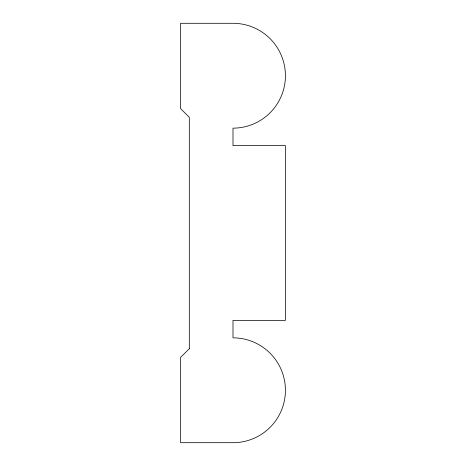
<?xml version="1.0" encoding="UTF-8"?>
<svg xmlns="http://www.w3.org/2000/svg" width="466" height="466" viewBox="0 0 466 466"><rect width="100%" height="100%" fill="white"/><g stroke="black" fill="none" stroke-linecap="round" stroke-linejoin="round"><path stroke-width="0.7" d="M189.312 348.679L180.575 357.416L180.575 442.7L233 442.7A52.425 52.425 0 0 0 285.425 390.275A52.425 52.425 0 0 0 233 337.85L233 320.375L285.425 320.375L285.425 145.625L233 145.625L233 128.15A52.425 52.425 0 0 0 285.425 75.725A52.425 52.425 0 0 0 233 23.3L180.575 23.3L180.575 108.584L189.312 117.321L189.312 348.679"/></g></svg>
